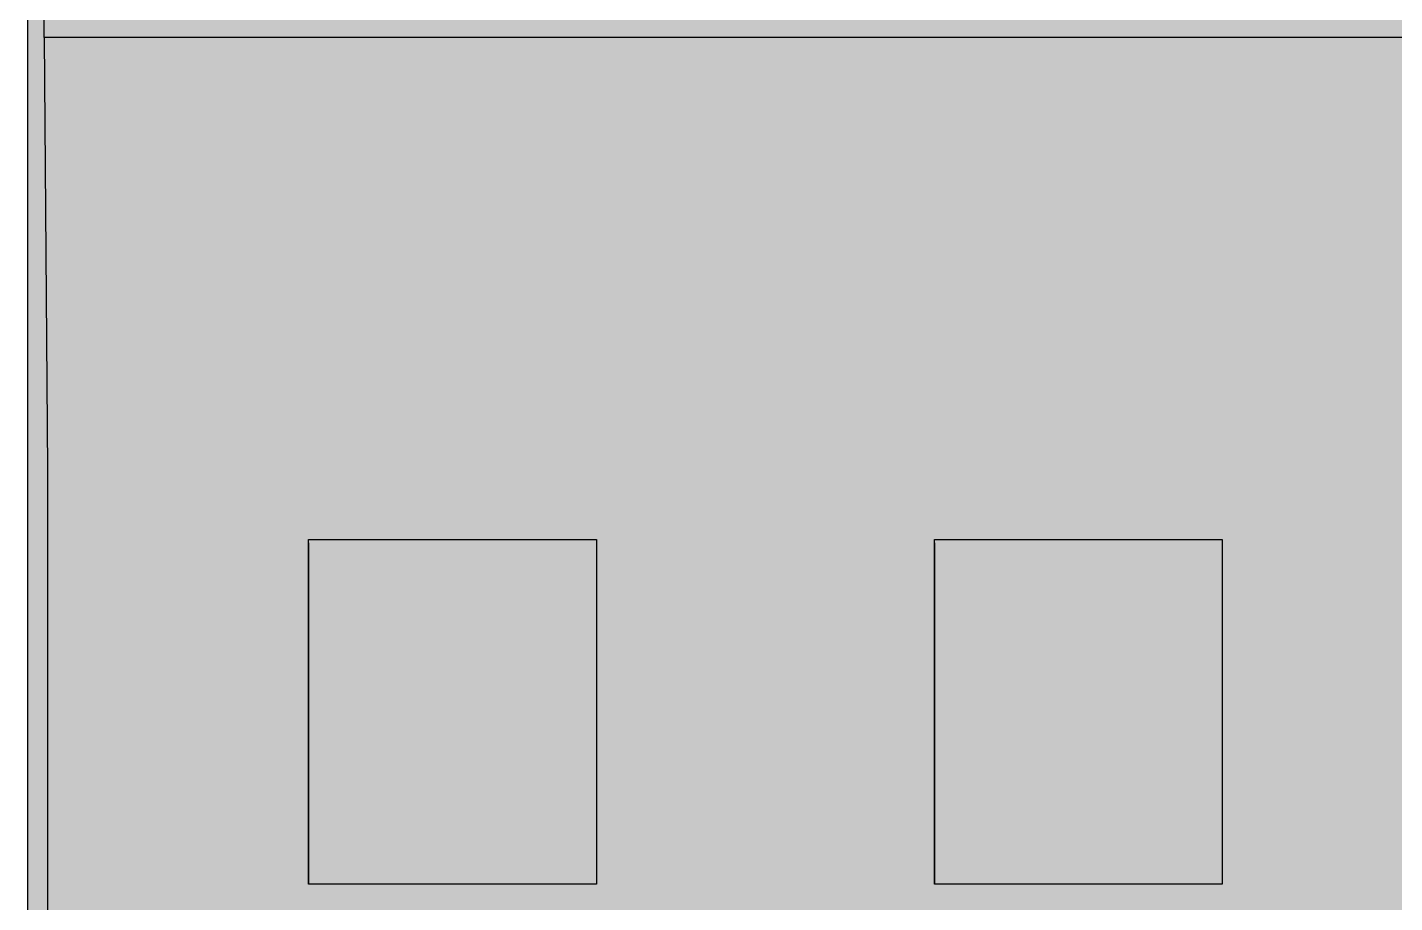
# Model space of a CAD drawing. Header units: millimetres. Extents: x 0 to 966, y -664 to 90.
# Drawn here: x 250 to 286, y -87.2 to -64.15 of the extents above; entities that cross this region are included whole.
import ezdxf

# ---------------------------------------------------------------- set-up
doc = ezdxf.new("R2010")
doc.units = ezdxf.units.MM
for name, color, linetype in [('HDL_BODY', 7, 'Continuous'), ('HDL_COLOUR', 7, 'Continuous'), ('HDL_DETAIL', 7, 'Continuous'), ('HDL_PRINT', 7, 'Continuous')]:
    doc.layers.add(name, color=color, linetype=linetype)

# ---------------------------------------------------------------- blocks, each defined once
blk = doc.blocks.new('M_R4.16.1_FRONT')
at = {"layer": 'HDL_BODY', "true_color": 0x202126}
blk.add_hatch(color=250, dxfattribs=at).paths.add_polyline_path([(0, 0), (72, 0), (72, 90), (0, 90)])
at = {"layer": 'HDL_BODY', "true_color": 0x2a2a30}
blk.add_hatch(color=250, dxfattribs=at).paths.add_polyline_path([(0.4, 20.52), (71.6, 20.52), (71.6, 68.31), (0.4, 68.31)])
at = {"layer": 'HDL_COLOUR', "true_color": 0x0d0e11}
for points in [[(10.9, 44.4), (15.1, 44.4), (15.1, 52.5), (10.9, 52.5)], [(26.15, 44.4), (30.35, 44.4), (30.35, 52.5), (26.15, 52.5)]]:
    blk.add_hatch(color=168, dxfattribs=at).paths.add_polyline_path(points)
at = {"layer": 'HDL_COLOUR', "true_color": 0x34363a}
for points in [[(11.6, 47.9), (14.4, 47.9), (14.4, 49), (11.6, 49)], [(26.85, 47.9), (29.65, 47.9), (29.65, 49), (26.85, 49)]]:
    blk.add_hatch(color=250, dxfattribs=at).paths.add_polyline_path(points)
at = {"layer": 'HDL_PRINT', "true_color": 0x6c217f}
for points in [[(4.494, 62.848), (5.464, 62.848), (5.464, 61.617), (7.05, 61.617), (7.05, 62.848), (8.108, 62.848), (8.108, 59.237), (7.05, 59.237), (7.05, 60.733), (5.464, 60.733), (5.464, 59.237), (4.494, 59.237), (4.494, 62.848)], [(12.778, 62.848), (13.836, 62.848), (13.836, 60.028), (16.303, 60.028), (16.303, 59.237), (12.778, 59.237), (12.778, 59.588), (12.778, 60.028), (12.778, 62.848)]]:
    blk.add_hatch(color=207, dxfattribs=at).paths.add_polyline_path(points)
h = blk.add_hatch(color=207, dxfattribs=at)
h.paths.add_polyline_path([(9.694, 62.057), (9.694, 60.028), (10.487, 60.028), (10.553, 60.028), (10.618, 60.029), (10.681, 60.033), (10.74, 60.039), (10.796, 60.05), (10.846, 60.066), (10.891, 60.088), (10.928, 60.117), (10.965, 60.155), (11.003, 60.193), (11.041, 60.231), (11.079, 60.268), (11.117, 60.306), (11.154, 60.344), (11.192, 60.382), (11.192, 60.441), (11.192, 60.5), (11.192, 60.561), (11.192, 60.624), (11.192, 60.69), (11.192, 60.759), (11.192, 60.834), (11.192, 60.913), (11.192, 60.998), (11.192, 61.114), (11.191, 61.221), (11.188, 61.319), (11.184, 61.408), (11.175, 61.489), (11.163, 61.562), (11.147, 61.625), (11.124, 61.68), (11.095, 61.726), (11.06, 61.763), (11.016, 61.792), (10.987, 61.842), (10.952, 61.887), (10.913, 61.927), (10.868, 61.961), (10.817, 61.99), (10.762, 62.014), (10.701, 62.033), (10.635, 62.046), (10.564, 62.054), (10.487, 62.057), (9.694, 62.057)])
h.paths.add_polyline_path([(8.636, 62.848), (10.751, 62.848), (10.83, 62.848), (10.909, 62.848), (10.987, 62.846), (11.063, 62.843), (11.137, 62.837), (11.208, 62.83), (11.276, 62.819), (11.341, 62.804), (11.401, 62.785), (11.456, 62.762), (11.515, 62.729), (11.573, 62.691), (11.629, 62.647), (11.684, 62.599), (11.735, 62.548), (11.783, 62.494), (11.826, 62.438), (11.864, 62.38), (11.897, 62.322), (11.952, 62.262), (12.001, 62.203), (12.044, 62.144), (12.08, 62.085), (12.109, 62.026), (12.132, 61.968), (12.148, 61.909), (12.158, 61.851), (12.161, 61.792), (12.185, 61.713), (12.204, 61.634), (12.219, 61.556), (12.23, 61.48), (12.238, 61.406), (12.244, 61.335), (12.247, 61.267), (12.249, 61.202), (12.249, 61.142), (12.249, 61.087), (12.249, 60.981), (12.249, 60.881), (12.248, 60.787), (12.246, 60.699), (12.243, 60.615), (12.238, 60.536), (12.232, 60.461), (12.223, 60.389), (12.212, 60.319), (12.198, 60.25), (12.182, 60.184), (12.161, 60.117), (12.132, 60.059), (12.102, 60), (12.07, 59.941), (12.036, 59.882), (11.999, 59.823), (11.959, 59.764), (11.914, 59.705), (11.865, 59.646), (11.809, 59.588), (11.753, 59.532), (11.702, 59.483), (11.655, 59.441), (11.611, 59.405), (11.566, 59.376), (11.522, 59.353), (11.475, 59.336), (11.424, 59.326), (11.368, 59.323), (11.283, 59.297), (11.204, 59.277), (11.13, 59.262), (11.06, 59.251), (10.994, 59.244), (10.931, 59.24), (10.87, 59.238), (10.81, 59.237), (10.751, 59.237), (8.636, 59.237), (8.636, 62.848)])
at = {"layer": 'HDL_PRINT', "true_color": 0xdee1e9}
for points in [[(24.588, 62.848), (24.588, 62.848), (24.588, 62.497), (24.425, 62.494), (24.263, 62.485), (24.102, 62.471), (23.944, 62.451), (23.787, 62.426), (23.631, 62.395), (23.478, 62.36), (23.326, 62.32), (23.177, 62.275), (23.03, 62.226), (22.885, 62.172), (22.743, 62.115), (22.603, 62.053), (22.466, 61.988), (22.332, 61.919), (22.2, 61.846), (22.072, 61.77), (21.947, 61.692), (21.825, 61.61), (21.706, 61.525), (21.591, 61.438), (21.062, 61.438), (21.179, 61.551), (21.3, 61.66), (21.425, 61.765), (21.553, 61.866), (21.685, 61.962), (21.821, 62.054), (21.96, 62.141), (22.103, 62.223), (22.248, 62.301), (22.397, 62.374), (22.549, 62.442), (22.705, 62.505), (22.863, 62.564), (23.024, 62.617), (23.188, 62.664), (23.354, 62.707), (23.523, 62.744), (23.695, 62.775), (23.869, 62.801), (24.045, 62.822), (24.224, 62.836), (24.405, 62.845), (24.588, 62.848)], [(24.588, 62.848), (24.77, 62.845), (24.951, 62.836), (25.13, 62.822), (25.307, 62.801), (25.481, 62.775), (25.654, 62.744), (25.824, 62.707), (25.991, 62.664), (26.157, 62.617), (26.32, 62.564), (26.48, 62.505), (26.638, 62.442), (26.794, 62.374), (26.947, 62.301), (27.097, 62.223), (27.245, 62.141), (27.39, 62.054), (27.532, 61.962), (27.672, 61.866), (27.808, 61.765), (27.942, 61.66), (28.073, 61.551), (28.201, 61.438), (27.584, 61.438), (27.469, 61.525), (27.35, 61.61), (27.228, 61.692), (27.103, 61.77), (26.975, 61.846), (26.843, 61.919), (26.709, 61.988), (26.572, 62.053), (26.432, 62.115), (26.29, 62.172), (26.145, 62.226), (25.998, 62.275), (25.849, 62.32), (25.697, 62.36), (25.544, 62.395), (25.389, 62.426), (25.231, 62.451), (25.073, 62.471), (24.912, 62.485), (24.751, 62.494), (24.588, 62.497), (24.588, 62.848)], [(20.886, 61.264), (21.415, 61.264), (21.415, 59.237), (20.886, 59.237), (20.886, 61.264)], [(22.208, 61.263), (22.737, 61.263), (21.151, 59.501), (21.151, 59.942), (21.062, 59.942), (22.208, 61.263)], [(24.94, 61.263), (25.469, 61.263), (25.469, 59.237), (25.292, 59.237), (24.94, 59.237), (24.852, 59.237), (23.883, 60.558), (23.883, 59.237), (23.354, 59.237), (23.354, 61.263), (23.53, 61.263), (23.883, 61.263), (24.059, 61.263), (24.94, 59.942), (24.94, 61.263)], [(27.76, 61.263), (28.201, 61.263), (26.35, 59.237), (25.821, 59.237), (27.76, 61.263)], [(26.615, 61.263), (26.086, 61.263), (27.584, 59.237), (28.201, 59.237), (26.615, 61.263)], [(29.082, 59.237), (29.523, 61.438), (29.877, 61.438), (29.347, 59.237), (29.082, 59.237)], [(30.668, 59.237), (31.108, 61.263), (32.607, 61.263), (32.518, 60.998), (31.462, 60.998), (31.373, 60.468), (32.431, 60.468), (32.342, 60.117), (31.286, 60.117), (31.108, 59.588), (32.342, 59.588), (32.256, 59.237), (30.668, 59.237)], [(32.518, 59.237), (32.961, 61.263), (33.401, 61.263), (32.961, 59.237), (32.518, 59.237)], [(35.251, 61.263), (34.811, 59.237), (33.312, 59.237), (33.312, 59.588), (34.457, 59.588), (34.546, 60.028), (33.487, 60.028), (33.577, 60.382), (34.635, 60.382), (34.722, 60.998), (33.577, 60.998), (33.666, 61.263), (35.251, 61.263)], [(21.503, 60.382), (21.679, 60.382), (21.944, 60.468), (23.001, 59.237), (22.384, 59.237), (21.503, 60.206), (21.503, 60.382)], [(4.759, 52.272), (5.287, 52.272), (5.287, 48.922), (4.759, 48.922), (4.759, 52.272)], [(21.239, 52.272), (21.768, 52.272), (21.768, 48.922), (21.239, 48.922), (21.239, 52.272)]]:
    blk.add_hatch(color=254, dxfattribs=at).paths.add_polyline_path(points)
h = blk.add_hatch(color=254, dxfattribs=at)
h.paths.add_polyline_path([(3.966, 44.957), (3.968, 45.052), (3.974, 45.147), (3.983, 45.241), (3.996, 45.332), (4.012, 45.42), (4.03, 45.504), (4.05, 45.584), (4.071, 45.658), (4.094, 45.725), (4.118, 45.785), (4.142, 45.837), (4.147, 45.914), (4.161, 45.986), (4.185, 46.054), (4.215, 46.118), (4.252, 46.179), (4.294, 46.237), (4.34, 46.293), (4.39, 46.347), (4.441, 46.4), (4.494, 46.453), (4.53, 46.483), (4.576, 46.512), (4.631, 46.539), (4.693, 46.564), (4.759, 46.587), (4.827, 46.605), (4.895, 46.619), (4.961, 46.628), (5.023, 46.632), (5.089, 46.628), (5.154, 46.618), (5.217, 46.603), (5.276, 46.587), (5.332, 46.571), (5.382, 46.556), (5.427, 46.546), (5.464, 46.542), (5.519, 46.513), (5.569, 46.482), (5.614, 46.451), (5.654, 46.417), (5.691, 46.38), (5.725, 46.34), (5.757, 46.295), (5.787, 46.245), (5.816, 46.188), (5.849, 46.152), (5.881, 46.108), (5.911, 46.058), (5.937, 46.003), (5.96, 45.943), (5.977, 45.88), (5.988, 45.815), (5.992, 45.748), (6.014, 45.678), (6.032, 45.611), (6.047, 45.546), (6.058, 45.482), (6.066, 45.417), (6.072, 45.352), (6.076, 45.283), (6.079, 45.21), (6.08, 45.132), (6.081, 45.048), (6.081, 44.957), (6.081, 44.868), (6.08, 44.78), (6.079, 44.693), (6.077, 44.607), (6.074, 44.522), (6.07, 44.438), (6.063, 44.357), (6.054, 44.277), (6.043, 44.2), (6.03, 44.126), (6.013, 44.055), (5.992, 43.987), (5.963, 43.928), (5.933, 43.868), (5.901, 43.809), (5.867, 43.75), (5.83, 43.692), (5.79, 43.633), (5.745, 43.574), (5.695, 43.516), (5.64, 43.457), (5.587, 43.431), (5.533, 43.405), (5.479, 43.38), (5.423, 43.357), (5.365, 43.336), (5.304, 43.318), (5.24, 43.303), (5.172, 43.292), (5.1, 43.284), (5.023, 43.282), (4.951, 43.284), (4.879, 43.291), (4.808, 43.303), (4.739, 43.32), (4.671, 43.344), (4.605, 43.374), (4.541, 43.41), (4.48, 43.454), (4.422, 43.506), (4.368, 43.565), (4.318, 43.633), (4.264, 43.692), (4.215, 43.757), (4.171, 43.827), (4.133, 43.903), (4.098, 43.984), (4.068, 44.07), (4.043, 44.162), (4.021, 44.259), (4.003, 44.362), (3.989, 44.47), (3.979, 44.583), (3.971, 44.702), (3.967, 44.827), (3.966, 44.957)])
h.paths.add_polyline_path([(4.406, 44.957), (4.408, 44.828), (4.413, 44.707), (4.421, 44.593), (4.432, 44.486), (4.446, 44.386), (4.461, 44.294), (4.479, 44.21), (4.497, 44.133), (4.518, 44.063), (4.539, 44), (4.56, 43.945), (4.582, 43.898), (4.615, 43.842), (4.653, 43.793), (4.697, 43.751), (4.744, 43.715), (4.796, 43.686), (4.85, 43.663), (4.907, 43.646), (4.964, 43.636), (5.023, 43.633), (5.082, 43.636), (5.14, 43.646), (5.196, 43.663), (5.25, 43.686), (5.302, 43.715), (5.349, 43.751), (5.393, 43.793), (5.431, 43.842), (5.464, 43.898), (5.506, 43.945), (5.544, 44), (5.579, 44.063), (5.611, 44.133), (5.638, 44.21), (5.662, 44.294), (5.682, 44.386), (5.699, 44.486), (5.712, 44.593), (5.721, 44.707), (5.726, 44.828), (5.728, 44.957), (5.726, 45.085), (5.721, 45.206), (5.712, 45.319), (5.699, 45.426), (5.682, 45.525), (5.662, 45.616), (5.638, 45.701), (5.611, 45.778), (5.579, 45.848), (5.544, 45.91), (5.506, 45.965), (5.464, 46.013), (5.431, 46.068), (5.393, 46.117), (5.349, 46.16), (5.302, 46.195), (5.25, 46.225), (5.196, 46.248), (5.14, 46.264), (5.082, 46.274), (5.023, 46.278), (4.964, 46.274), (4.907, 46.264), (4.85, 46.248), (4.796, 46.225), (4.744, 46.195), (4.697, 46.16), (4.653, 46.117), (4.615, 46.068), (4.582, 46.013), (4.56, 45.965), (4.539, 45.91), (4.518, 45.848), (4.497, 45.778), (4.479, 45.701), (4.461, 45.616), (4.446, 45.525), (4.432, 45.426), (4.421, 45.319), (4.413, 45.206), (4.408, 45.085), (4.406, 44.957)])
h = blk.add_hatch(color=254, dxfattribs=at)
h.paths.add_polyline_path([(20.446, 44.957), (20.446, 45.052), (20.446, 45.147), (20.447, 45.241), (20.45, 45.332), (20.454, 45.42), (20.46, 45.504), (20.468, 45.584), (20.479, 45.658), (20.494, 45.725), (20.512, 45.785), (20.534, 45.837), (20.56, 45.914), (20.587, 45.986), (20.615, 46.054), (20.645, 46.118), (20.677, 46.179), (20.711, 46.237), (20.749, 46.293), (20.79, 46.347), (20.836, 46.4), (20.886, 46.453), (20.939, 46.48), (20.993, 46.506), (21.047, 46.531), (21.103, 46.555), (21.162, 46.576), (21.223, 46.595), (21.287, 46.61), (21.354, 46.622), (21.426, 46.629), (21.503, 46.632), (21.569, 46.628), (21.634, 46.618), (21.697, 46.603), (21.756, 46.587), (21.812, 46.571), (21.862, 46.556), (21.907, 46.546), (21.944, 46.542), (21.999, 46.513), (22.049, 46.482), (22.094, 46.451), (22.134, 46.417), (22.171, 46.38), (22.205, 46.34), (22.236, 46.295), (22.267, 46.245), (22.296, 46.188), (22.329, 46.152), (22.361, 46.108), (22.391, 46.058), (22.417, 46.003), (22.44, 45.943), (22.457, 45.88), (22.469, 45.815), (22.473, 45.748), (22.494, 45.678), (22.512, 45.611), (22.527, 45.546), (22.538, 45.482), (22.546, 45.417), (22.552, 45.352), (22.556, 45.283), (22.559, 45.21), (22.56, 45.132), (22.56, 45.048), (22.561, 44.957), (22.561, 44.868), (22.56, 44.78), (22.559, 44.693), (22.557, 44.607), (22.554, 44.522), (22.55, 44.438), (22.543, 44.357), (22.534, 44.277), (22.523, 44.2), (22.51, 44.126), (22.493, 44.055), (22.473, 43.987), (22.44, 43.928), (22.403, 43.868), (22.362, 43.809), (22.318, 43.75), (22.274, 43.692), (22.231, 43.633), (22.19, 43.574), (22.152, 43.516), (22.12, 43.457), (22.067, 43.431), (22.014, 43.405), (21.959, 43.38), (21.903, 43.357), (21.845, 43.336), (21.784, 43.318), (21.72, 43.303), (21.652, 43.292), (21.58, 43.284), (21.503, 43.282), (21.411, 43.284), (21.327, 43.291), (21.25, 43.303), (21.18, 43.32), (21.115, 43.344), (21.055, 43.374), (20.999, 43.41), (20.946, 43.454), (20.895, 43.506), (20.846, 43.565), (20.798, 43.633), (20.744, 43.692), (20.695, 43.757), (20.651, 43.827), (20.612, 43.903), (20.578, 43.984), (20.548, 44.07), (20.523, 44.162), (20.501, 44.259), (20.483, 44.362), (20.469, 44.47), (20.458, 44.583), (20.451, 44.702), (20.447, 44.827), (20.446, 44.957)])
h.paths.add_polyline_path([(20.886, 44.957), (20.886, 44.828), (20.887, 44.707), (20.889, 44.593), (20.893, 44.486), (20.899, 44.386), (20.908, 44.294), (20.921, 44.21), (20.938, 44.133), (20.96, 44.063), (20.988, 44), (21.022, 43.945), (21.062, 43.898), (21.095, 43.842), (21.133, 43.793), (21.177, 43.751), (21.224, 43.715), (21.276, 43.685), (21.33, 43.663), (21.387, 43.646), (21.445, 43.636), (21.503, 43.633), (21.562, 43.636), (21.62, 43.646), (21.676, 43.663), (21.73, 43.685), (21.782, 43.715), (21.829, 43.751), (21.873, 43.793), (21.911, 43.842), (21.944, 43.898), (21.984, 43.945), (22.018, 44), (22.046, 44.063), (22.068, 44.133), (22.085, 44.21), (22.098, 44.294), (22.107, 44.386), (22.114, 44.486), (22.117, 44.593), (22.119, 44.707), (22.12, 44.828), (22.12, 44.957), (22.12, 45.085), (22.119, 45.206), (22.117, 45.319), (22.114, 45.426), (22.107, 45.525), (22.098, 45.616), (22.085, 45.701), (22.068, 45.778), (22.046, 45.848), (22.018, 45.91), (21.984, 45.965), (21.944, 46.013), (21.911, 46.068), (21.873, 46.117), (21.829, 46.16), (21.782, 46.195), (21.73, 46.225), (21.676, 46.248), (21.62, 46.264), (21.562, 46.274), (21.503, 46.278), (21.445, 46.274), (21.387, 46.264), (21.33, 46.248), (21.276, 46.225), (21.224, 46.195), (21.177, 46.16), (21.133, 46.117), (21.095, 46.068), (21.062, 46.013), (21.022, 45.965), (20.988, 45.91), (20.96, 45.848), (20.938, 45.778), (20.921, 45.701), (20.908, 45.616), (20.899, 45.525), (20.893, 45.426), (20.889, 45.319), (20.887, 45.206), (20.886, 45.085), (20.886, 44.957)])
at = {"layer": 'HDL_DETAIL', "color": 251, "true_color": 0x52555c}
for points in [[(0, 0), (72, 0), (72, 89.999), (0, 89.999), (0, 0)], [(0, 22.302), (72, 22.302), (72, 67.697), (0, 67.697), (0, 22.302)], [(0.44, 65.582), (0.44, 65.582)], [(0, 64.261), (0, 64.261)], [(0, 64.261), (0, 64.261)], [(0, 64.261), (0, 64.261)], [(0, 64.261), (0, 64.261)], [(0, 64.261), (0, 64.261)], [(0, 64.261), (0, 64.261)], [(0, 64.261), (0, 64.261)], [(0, 64.261), (0, 64.261)], [(0, 64.261), (0, 64.261)], [(0, 64.261), (0, 64.261)], [(0, 64.261), (0, 64.261)], [(0, 64.261), (0, 64.261)], [(0, 64.261), (0, 64.261)], [(0, 64.261), (0, 64.261)], [(0, 64.261), (0, 64.261)], [(0, 64.261), (0, 64.261)], [(0, 64.261), (0, 64.261)], [(0, 64.261), (0, 64.261)], [(0, 64.261), (0, 64.261)], [(0, 64.261), (0, 64.261)], [(0, 64.261), (0, 64.261)], [(0, 64.261), (0, 64.261)], [(0, 64.261), (0, 64.261)], [(0, 64.261), (0, 64.261)], [(7.402, 52.361), (14.982, 52.361), (14.982, 43.282), (7.402, 43.282), (7.402, 52.361)], [(23.883, 52.361), (31.462, 52.361), (31.462, 43.282), (23.883, 43.282), (23.883, 52.361)]]:
    blk.add_lwpolyline(points, close=True, dxfattribs=at)
for points in [[(0.44, 65.582), (0.44, 66.023), (0.44, 66.377), (0.44, 66.641), (0.44, 66.817), (0.44, 66.903)], [(0, 66.112), (0, 65.672), (0, 65.142), (0, 64.788), (0, 64.437), (0, 64.261)], [(71.208, 65.582), (0.44, 65.582)], [(71.208, 65.582), (0.44, 65.582)], [(71.208, 65.582), (0.44, 65.582)], [(71.208, 65.582), (0.44, 65.582)], [(71.208, 65.582), (0.44, 65.582)], [(71.208, 65.582), (0.44, 65.582)], [(71.208, 65.582), (0.44, 65.582)], [(71.208, 65.582), (0.44, 65.582)], [(71.208, 65.582), (0.44, 65.582)], [(71.208, 65.582), (0.44, 65.582)], [(71.208, 65.582), (0.44, 65.582)], [(71.208, 65.582), (0.44, 65.582)], [(71.208, 65.582), (0.44, 65.582)], [(71.208, 65.582), (0.44, 65.582)], [(71.208, 65.582), (0.44, 65.582)], [(71.208, 65.582), (0.44, 65.582)], [(71.208, 65.582), (0.44, 65.582)], [(71.208, 65.582), (0.44, 65.582)], [(71.208, 65.582), (0.44, 65.582)], [(71.208, 65.582), (0.44, 65.582)], [(71.208, 65.582), (0.44, 65.582)], [(0.44, 65.582), (0.529, 54.212), (0.529, 42.752), (0.529, 31.382)], [(0, 64.261), (0, 25.034)], [(0, 64.261), (0, 25.034)], [(0, 64.261), (0, 25.034)], [(0, 64.261), (0, 25.034)], [(0, 64.261), (0, 25.034)], [(0, 64.261), (0, 25.034)], [(0, 64.261), (0, 25.034)], [(0, 64.261), (0, 25.034)], [(0, 64.261), (0, 25.034)], [(0, 64.261), (0, 25.034)], [(0, 64.261), (0, 25.034)], [(0, 64.261), (0, 25.034)], [(0, 64.261), (0, 25.034)], [(0, 64.261), (0, 25.034)], [(0, 64.261), (0, 25.034)], [(0, 64.261), (0, 25.034)], [(0, 64.261), (0, 25.034)], [(0, 64.261), (0, 25.034)], [(0, 64.261), (0, 25.034)], [(0, 64.261), (0, 25.034)], [(0, 64.261), (0, 25.034)], [(7.402, 52.272), (7.402, 43.282)], [(23.883, 52.272), (23.883, 43.282)]]:
    blk.add_lwpolyline(points, dxfattribs=at)

msp = doc.modelspace()

# ---------------------------------------------------------------- block references
msp.add_blockref('M_R4.16.1_FRONT', (250, -130))

doc.saveas('drawing.dxf')
